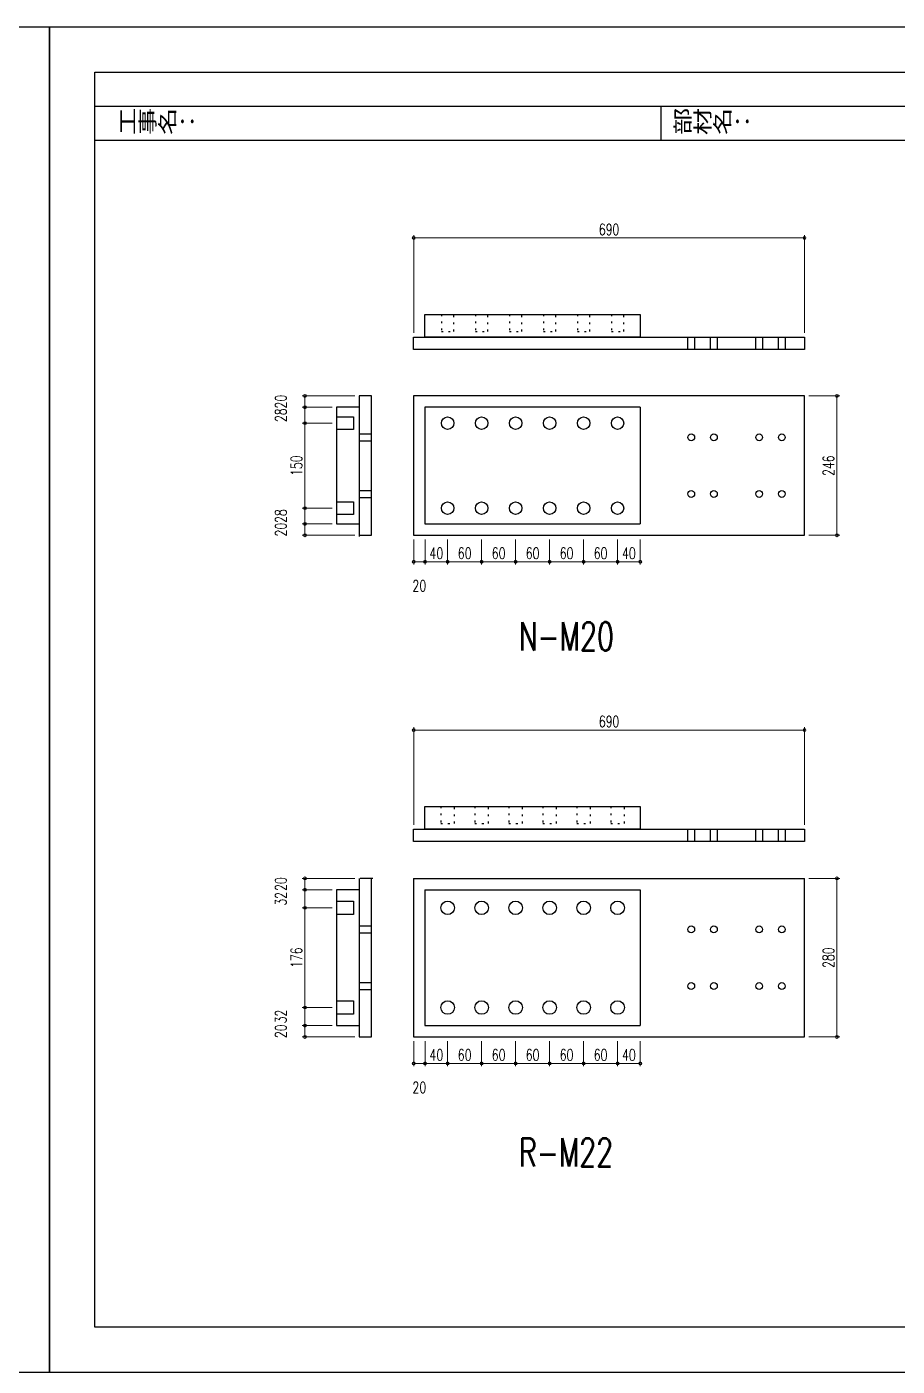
# Model space of a CAD drawing. Header units: millimetres. Extents: x 0 to 18796, y -11 to 7128.
# Drawn here: x 15392 to 16929, y 4763 to 7128 of the extents above; entities that cross this region are included whole.
import ezdxf

# ---------------------------------------------------------------- set-up
doc = ezdxf.new("R2010")
doc.units = ezdxf.units.MM
doc.header["$LTSCALE"] = 5
doc.linetypes.add('DOT', pattern=[2.5, 0.625, -1.875])
doc.layers.get('0').update_dxf_attribs({"color": 255})
doc.layers.get('DEFPOINTS').update_dxf_attribs({"color": 9})
for name, color, linetype in [('01', 7, 'Continuous'), ('LAYER6', 7, 'Continuous'), ('寸法', 4, 'Continuous'), ('溶接', 241, 'Continuous'), ('金物', 142, 'Continuous')]:
    doc.layers.add(name, color=color, linetype=linetype)
doc.styles.add('KANJI', font='simplex.shx', dxfattribs={"width": 0.7, "bigfont": 'extfont2.shx'})
doc.styles.get("Standard").update_dxf_attribs({"font": 'simplex.shx', "width": 0.7, "height": 2.5, "bigfont": '@extfont2.shx'})
doc.styles.add('SUNPOU2', font='simplex.shx', dxfattribs={"width": 0.7, "height": 50, "bigfont": 'extfont2.shx'})
doc.dimstyles.new('S5', dxfattribs={"dimscale": 5, "dimtxt": 4, "dimasz": 1, "dimexe": 1, "dimexo": 1.5, "dimgap": 1, "dimtad": 1, "dimtxsty": 'KANJI', "dimblk": 'ORIGIN', "dimcen": 0, "dimclrd": 256, "dimclre": 256, "dimclrt": 256, "dimadec": 0, "dimazin": 0, "dimtfac": 1, "dimtmove": 2, "dimatfit": 2, "dimfxl": 1, "dimtolj": 2, "dimlwd": 5, "dimlwe": 5, "dimarcsym": 0})

# ---------------------------------------------------------------- blocks, each defined once
blk = doc.blocks.new('_Origin')
at = {"color": 0, "linetype": 'ByBlock', "lineweight": -2}
blk.add_line((0, 0), (-1, 0), dxfattribs=at)
blk.add_circle((0, 0), 0.5, dxfattribs=at)
blk = doc.blocks.new('*D409')
at = {"layer": 'DEFPOINTS', "color": 0, "transparency": 16777216}
for p in [(16765, 6755.1), (16075, 6580.2), (16765, 6580.2)]:
    blk.add_point(p, dxfattribs=at)
at = {"layer": '寸法', "linetype": 'Continuous', "lineweight": 5, "transparency": 16777216}
for p, q in [((16075, 6587.7), (16075, 6760.1)), ((16080, 6755.1), (16760, 6755.1)), ((16765, 6587.7), (16765, 6760.1))]:
    blk.add_line(p, q, dxfattribs=at)
at = {"layer": '寸法', "lineweight": 5, "transparency": 16777216, "xscale": 5, "yscale": 5, "zscale": 5, "rotation": 180}
blk.add_blockref('_Origin', (16075, 6755.1), dxfattribs=at)
at = {"layer": '寸法', "lineweight": 5, "transparency": 16777216, "xscale": 5, "yscale": 5, "zscale": 5}
blk.add_blockref('_Origin', (16765, 6755.1), dxfattribs=at)
at = {"layer": '寸法', "linetype": 'Continuous', "transparency": 16777216, "insert": (16420, 6770.1), "char_height": 20, "attachment_point": 5, "style": 'KANJI'}
blk.add_mtext('\\A2;690', dxfattribs=at)
blk = doc.blocks.new('*D410')
at = {"layer": 'DEFPOINTS', "color": 0, "transparency": 16777216}
for p in [(16095, 6230.1), (16135, 6230.1), (16135, 6183.4)]:
    blk.add_point(p, dxfattribs=at)
at = {"layer": '寸法', "linetype": 'Continuous', "lineweight": 5, "transparency": 16777216}
for p, q in [((16095, 6222.6), (16095, 6178.4)), ((16135, 6222.6), (16135, 6178.4)), ((16100, 6183.4), (16130, 6183.4))]:
    blk.add_line(p, q, dxfattribs=at)
at = {"layer": '寸法', "lineweight": 5, "transparency": 16777216, "xscale": 5, "yscale": 5, "zscale": 5, "rotation": 180}
blk.add_blockref('_Origin', (16095, 6183.4), dxfattribs=at)
at = {"layer": '寸法', "lineweight": 5, "transparency": 16777216, "xscale": 5, "yscale": 5, "zscale": 5}
blk.add_blockref('_Origin', (16135, 6183.4), dxfattribs=at)
at = {"layer": '寸法', "linetype": 'Continuous', "transparency": 16777216, "insert": (16115, 6198.4), "char_height": 20, "attachment_point": 5, "style": 'KANJI'}
blk.add_mtext('\\A2;40', dxfattribs=at)
blk = doc.blocks.new('*D411')
at = {"layer": 'DEFPOINTS', "color": 0, "transparency": 16777216}
for p in [(16135, 6230.1), (16195, 6230.1), (16195, 6183.4)]:
    blk.add_point(p, dxfattribs=at)
at = {"layer": '寸法', "linetype": 'Continuous', "lineweight": 5, "transparency": 16777216}
for p, q in [((16135, 6222.6), (16135, 6178.4)), ((16195, 6222.6), (16195, 6178.4)), ((16140, 6183.4), (16190, 6183.4))]:
    blk.add_line(p, q, dxfattribs=at)
at = {"layer": '寸法', "lineweight": 5, "transparency": 16777216, "xscale": 5, "yscale": 5, "zscale": 5, "rotation": 180}
blk.add_blockref('_Origin', (16135, 6183.4), dxfattribs=at)
at = {"layer": '寸法', "lineweight": 5, "transparency": 16777216, "xscale": 5, "yscale": 5, "zscale": 5}
blk.add_blockref('_Origin', (16195, 6183.4), dxfattribs=at)
at = {"layer": '寸法', "linetype": 'Continuous', "transparency": 16777216, "insert": (16165, 6198.4), "char_height": 20, "attachment_point": 5, "style": 'KANJI'}
blk.add_mtext('\\A2;60', dxfattribs=at)
blk = doc.blocks.new('*D412')
at = {"layer": 'DEFPOINTS', "color": 0, "transparency": 16777216}
for p in [(16195, 6230.1), (16255, 6230.1), (16255, 6183.4)]:
    blk.add_point(p, dxfattribs=at)
at = {"layer": '寸法', "linetype": 'Continuous', "lineweight": 5, "transparency": 16777216}
for p, q in [((16195, 6222.6), (16195, 6178.4)), ((16255, 6222.6), (16255, 6178.4)), ((16200, 6183.4), (16250, 6183.4))]:
    blk.add_line(p, q, dxfattribs=at)
at = {"layer": '寸法', "lineweight": 5, "transparency": 16777216, "xscale": 5, "yscale": 5, "zscale": 5, "rotation": 180}
blk.add_blockref('_Origin', (16195, 6183.4), dxfattribs=at)
at = {"layer": '寸法', "lineweight": 5, "transparency": 16777216, "xscale": 5, "yscale": 5, "zscale": 5}
blk.add_blockref('_Origin', (16255, 6183.4), dxfattribs=at)
at = {"layer": '寸法', "linetype": 'Continuous', "transparency": 16777216, "insert": (16225, 6198.4), "char_height": 20, "attachment_point": 5, "style": 'KANJI'}
blk.add_mtext('\\A2;60', dxfattribs=at)
blk = doc.blocks.new('*D413')
at = {"layer": 'DEFPOINTS', "color": 0, "transparency": 16777216}
for p in [(16255, 6230.1), (16315, 6230.1), (16315, 6183.4)]:
    blk.add_point(p, dxfattribs=at)
at = {"layer": '寸法', "linetype": 'Continuous', "lineweight": 5, "transparency": 16777216}
for p, q in [((16255, 6222.6), (16255, 6178.4)), ((16315, 6222.6), (16315, 6178.4)), ((16260, 6183.4), (16310, 6183.4))]:
    blk.add_line(p, q, dxfattribs=at)
at = {"layer": '寸法', "lineweight": 5, "transparency": 16777216, "xscale": 5, "yscale": 5, "zscale": 5, "rotation": 180}
blk.add_blockref('_Origin', (16255, 6183.4), dxfattribs=at)
at = {"layer": '寸法', "lineweight": 5, "transparency": 16777216, "xscale": 5, "yscale": 5, "zscale": 5}
blk.add_blockref('_Origin', (16315, 6183.4), dxfattribs=at)
at = {"layer": '寸法', "linetype": 'Continuous', "transparency": 16777216, "insert": (16285, 6198.4), "char_height": 20, "attachment_point": 5, "style": 'KANJI'}
blk.add_mtext('\\A2;60', dxfattribs=at)
blk = doc.blocks.new('*D414')
at = {"layer": 'DEFPOINTS', "color": 0, "transparency": 16777216}
for p in [(16315, 6230.1), (16375, 6230.1), (16375, 6183.4)]:
    blk.add_point(p, dxfattribs=at)
at = {"layer": '寸法', "linetype": 'Continuous', "lineweight": 5, "transparency": 16777216}
for p, q in [((16315, 6222.6), (16315, 6178.4)), ((16375, 6222.6), (16375, 6178.4)), ((16320, 6183.4), (16370, 6183.4))]:
    blk.add_line(p, q, dxfattribs=at)
at = {"layer": '寸法', "lineweight": 5, "transparency": 16777216, "xscale": 5, "yscale": 5, "zscale": 5, "rotation": 180}
blk.add_blockref('_Origin', (16315, 6183.4), dxfattribs=at)
at = {"layer": '寸法', "lineweight": 5, "transparency": 16777216, "xscale": 5, "yscale": 5, "zscale": 5}
blk.add_blockref('_Origin', (16375, 6183.4), dxfattribs=at)
at = {"layer": '寸法', "linetype": 'Continuous', "transparency": 16777216, "insert": (16345, 6198.4), "char_height": 20, "attachment_point": 5, "style": 'KANJI'}
blk.add_mtext('\\A2;60', dxfattribs=at)
blk = doc.blocks.new('*D415')
at = {"layer": 'DEFPOINTS', "color": 0, "transparency": 16777216}
for p in [(16375, 6230.1), (16435, 6230.1), (16435, 6183.4)]:
    blk.add_point(p, dxfattribs=at)
at = {"layer": '寸法', "linetype": 'Continuous', "lineweight": 5, "transparency": 16777216}
for p, q in [((16375, 6222.6), (16375, 6178.4)), ((16435, 6222.6), (16435, 6178.4)), ((16380, 6183.4), (16430, 6183.4))]:
    blk.add_line(p, q, dxfattribs=at)
at = {"layer": '寸法', "lineweight": 5, "transparency": 16777216, "xscale": 5, "yscale": 5, "zscale": 5, "rotation": 180}
blk.add_blockref('_Origin', (16375, 6183.4), dxfattribs=at)
at = {"layer": '寸法', "lineweight": 5, "transparency": 16777216, "xscale": 5, "yscale": 5, "zscale": 5}
blk.add_blockref('_Origin', (16435, 6183.4), dxfattribs=at)
at = {"layer": '寸法', "linetype": 'Continuous', "transparency": 16777216, "insert": (16405, 6198.4), "char_height": 20, "attachment_point": 5, "style": 'KANJI'}
blk.add_mtext('\\A2;60', dxfattribs=at)
blk = doc.blocks.new('*D416')
at = {"layer": 'DEFPOINTS', "color": 0, "transparency": 16777216}
for p in [(16435, 6230.1), (16475, 6230.1), (16475, 6183.4)]:
    blk.add_point(p, dxfattribs=at)
at = {"layer": '寸法', "linetype": 'Continuous', "lineweight": 5, "transparency": 16777216}
for p, q in [((16435, 6222.6), (16435, 6178.4)), ((16475, 6222.6), (16475, 6178.4)), ((16440, 6183.4), (16470, 6183.4))]:
    blk.add_line(p, q, dxfattribs=at)
at = {"layer": '寸法', "lineweight": 5, "transparency": 16777216, "xscale": 5, "yscale": 5, "zscale": 5, "rotation": 180}
blk.add_blockref('_Origin', (16435, 6183.4), dxfattribs=at)
at = {"layer": '寸法', "lineweight": 5, "transparency": 16777216, "xscale": 5, "yscale": 5, "zscale": 5}
blk.add_blockref('_Origin', (16475, 6183.4), dxfattribs=at)
at = {"layer": '寸法', "linetype": 'Continuous', "transparency": 16777216, "insert": (16455, 6198.4), "char_height": 20, "attachment_point": 5, "style": 'KANJI'}
blk.add_mtext('\\A2;40', dxfattribs=at)
blk = doc.blocks.new('*D417')
at = {"layer": 'DEFPOINTS', "color": 0, "transparency": 16777216}
for p in [(16075, 6230.1), (16095, 6230.1), (16095, 6183.4)]:
    blk.add_point(p, dxfattribs=at)
at = {"layer": '寸法', "linetype": 'Continuous', "lineweight": 5, "transparency": 16777216}
for p, q in [((16075, 6222.6), (16075, 6178.4)), ((16095, 6222.6), (16095, 6178.4)), ((16080, 6183.4), (16090, 6183.4))]:
    blk.add_line(p, q, dxfattribs=at)
at = {"layer": '寸法', "lineweight": 5, "transparency": 16777216, "xscale": 5, "yscale": 5, "zscale": 5, "rotation": 180}
blk.add_blockref('_Origin', (16075, 6183.4), dxfattribs=at)
at = {"layer": '寸法', "lineweight": 5, "transparency": 16777216, "xscale": 5, "yscale": 5, "zscale": 5}
blk.add_blockref('_Origin', (16095, 6183.4), dxfattribs=at)
at = {"layer": '寸法', "linetype": 'Continuous', "transparency": 16777216, "insert": (16085, 6140.9), "char_height": 20, "attachment_point": 5, "style": 'KANJI'}
blk.add_mtext('\\A2;20', dxfattribs=at)
blk = doc.blocks.new('*D418')
at = {"layer": 'DEFPOINTS', "color": 0, "transparency": 16777216}
for p in [(15883, 6250.1), (15938.8, 6250.1), (15978.8, 6230.1)]:
    blk.add_point(p, dxfattribs=at)
at = {"layer": '寸法', "linetype": 'Continuous', "lineweight": 5, "transparency": 16777216}
for p, q in [((15931.3, 6250.1), (15878, 6250.1)), ((15883, 6235.1), (15883, 6245.1)), ((15971.3, 6230.1), (15878, 6230.1))]:
    blk.add_line(p, q, dxfattribs=at)
at = {"layer": '寸法', "lineweight": 5, "transparency": 16777216, "xscale": 5, "yscale": 5, "zscale": 5}
for p, rotation in [((15883, 6250.1), 90), ((15883, 6230.1), 270)]:
    blk.add_blockref('_Origin', p, dxfattribs=dict(at, rotation=rotation))
at = {"layer": '寸法', "linetype": 'Continuous', "transparency": 16777216, "insert": (15840.5, 6240.1), "char_height": 20, "attachment_point": 5, "rotation": 90, "style": 'KANJI'}
blk.add_mtext('\\A2;20', dxfattribs=at)
blk = doc.blocks.new('*D419')
at = {"layer": 'DEFPOINTS', "color": 0, "transparency": 16777216}
for p in [(15883, 6278.1), (15938.8, 6278.1), (15938.8, 6250.1)]:
    blk.add_point(p, dxfattribs=at)
at = {"layer": '寸法', "linetype": 'Continuous', "lineweight": 5, "transparency": 16777216}
for p, q in [((15931.3, 6278.1), (15878, 6278.1)), ((15883, 6255.1), (15883, 6273.1)), ((15931.3, 6250.1), (15878, 6250.1))]:
    blk.add_line(p, q, dxfattribs=at)
at = {"layer": '寸法', "lineweight": 5, "transparency": 16777216, "xscale": 5, "yscale": 5, "zscale": 5}
for p, rotation in [((15883, 6278.1), 90), ((15883, 6250.1), 270)]:
    blk.add_blockref('_Origin', p, dxfattribs=dict(at, rotation=rotation))
at = {"layer": '寸法', "linetype": 'Continuous', "transparency": 16777216, "insert": (15840.5, 6264.1), "char_height": 20, "attachment_point": 5, "rotation": 90, "style": 'KANJI'}
blk.add_mtext('\\A2;28', dxfattribs=at)
blk = doc.blocks.new('*D420')
at = {"layer": 'DEFPOINTS', "color": 0, "transparency": 16777216}
for p in [(15883, 6428.1), (15938.8, 6428.1), (15938.8, 6278.1)]:
    blk.add_point(p, dxfattribs=at)
at = {"layer": '寸法', "linetype": 'Continuous', "lineweight": 5, "transparency": 16777216}
for p, q in [((15931.3, 6428.1), (15878, 6428.1)), ((15883, 6283.1), (15883, 6423.1)), ((15931.3, 6278.1), (15878, 6278.1))]:
    blk.add_line(p, q, dxfattribs=at)
at = {"layer": '寸法', "lineweight": 5, "transparency": 16777216, "xscale": 5, "yscale": 5, "zscale": 5}
for p, rotation in [((15883, 6428.1), 90), ((15883, 6278.1), 270)]:
    blk.add_blockref('_Origin', p, dxfattribs=dict(at, rotation=rotation))
at = {"layer": '寸法', "linetype": 'Continuous', "transparency": 16777216, "insert": (15868, 6353.1), "char_height": 20, "attachment_point": 5, "rotation": 90, "style": 'KANJI'}
blk.add_mtext('\\A2;150', dxfattribs=at)
blk = doc.blocks.new('*D421')
at = {"layer": 'DEFPOINTS', "color": 0, "transparency": 16777216}
for p in [(15883, 6456.1), (15938.8, 6456.1), (15938.8, 6428.1)]:
    blk.add_point(p, dxfattribs=at)
at = {"layer": '寸法', "linetype": 'Continuous', "lineweight": 5, "transparency": 16777216}
for p, q in [((15931.3, 6456.1), (15878, 6456.1)), ((15883, 6433.1), (15883, 6451.1)), ((15931.3, 6428.1), (15878, 6428.1))]:
    blk.add_line(p, q, dxfattribs=at)
at = {"layer": '寸法', "lineweight": 5, "transparency": 16777216, "xscale": 5, "yscale": 5, "zscale": 5}
for p, rotation in [((15883, 6456.1), 90), ((15883, 6428.1), 270)]:
    blk.add_blockref('_Origin', p, dxfattribs=dict(at, rotation=rotation))
at = {"layer": '寸法', "linetype": 'Continuous', "transparency": 16777216, "insert": (15840.5, 6442.1), "char_height": 20, "attachment_point": 5, "rotation": 90, "style": 'KANJI'}
blk.add_mtext('\\A2;28', dxfattribs=at)
blk = doc.blocks.new('*D422')
at = {"layer": 'DEFPOINTS', "color": 0, "transparency": 16777216}
for p in [(15883, 6476.1), (15978.8, 6476.1), (15938.8, 6456.1)]:
    blk.add_point(p, dxfattribs=at)
at = {"layer": '寸法', "linetype": 'Continuous', "lineweight": 5, "transparency": 16777216}
for p, q in [((15971.3, 6476.1), (15878, 6476.1)), ((15883, 6461.1), (15883, 6471.1)), ((15931.3, 6456.1), (15878, 6456.1))]:
    blk.add_line(p, q, dxfattribs=at)
at = {"layer": '寸法', "lineweight": 5, "transparency": 16777216, "xscale": 5, "yscale": 5, "zscale": 5}
for p, rotation in [((15883, 6476.1), 90), ((15883, 6456.1), 270)]:
    blk.add_blockref('_Origin', p, dxfattribs=dict(at, rotation=rotation))
at = {"layer": '寸法', "linetype": 'Continuous', "transparency": 16777216, "insert": (15840.5, 6466.1), "char_height": 20, "attachment_point": 5, "rotation": 90, "style": 'KANJI'}
blk.add_mtext('\\A2;20', dxfattribs=at)
blk = doc.blocks.new('*D423')
at = {"layer": 'DEFPOINTS', "color": 0, "transparency": 16777216}
for p in [(16765, 6476.1), (16765, 6230.1), (16822.3, 6230.1)]:
    blk.add_point(p, dxfattribs=at)
at = {"layer": '寸法', "linetype": 'Continuous', "lineweight": 5, "transparency": 16777216}
for p, q in [((16772.5, 6476.1), (16827.3, 6476.1)), ((16822.3, 6471.1), (16822.3, 6235.1)), ((16772.5, 6230.1), (16827.3, 6230.1))]:
    blk.add_line(p, q, dxfattribs=at)
at = {"layer": '寸法', "lineweight": 5, "transparency": 16777216, "xscale": 5, "yscale": 5, "zscale": 5}
for p, rotation in [((16822.3, 6476.1), 90), ((16822.3, 6230.1), 270)]:
    blk.add_blockref('_Origin', p, dxfattribs=dict(at, rotation=rotation))
at = {"layer": '寸法', "linetype": 'Continuous', "transparency": 16777216, "insert": (16807.3, 6353.1), "char_height": 20, "attachment_point": 5, "rotation": 90, "style": 'KANJI'}
blk.add_mtext('\\A2;246', dxfattribs=at)
blk = doc.blocks.new('*D447')
at = {"layer": 'DEFPOINTS', "color": 0, "transparency": 16777216}
for p in [(16095, 5344.3), (16135, 5344.3), (16135, 5297.6)]:
    blk.add_point(p, dxfattribs=at)
at = {"layer": '寸法', "linetype": 'Continuous', "lineweight": 5, "transparency": 16777216}
for p, q in [((16095, 5336.8), (16095, 5292.6)), ((16135, 5336.8), (16135, 5292.6)), ((16100, 5297.6), (16130, 5297.6))]:
    blk.add_line(p, q, dxfattribs=at)
at = {"layer": '寸法', "lineweight": 5, "transparency": 16777216, "xscale": 5, "yscale": 5, "zscale": 5, "rotation": 180}
blk.add_blockref('_Origin', (16095, 5297.6), dxfattribs=at)
at = {"layer": '寸法', "lineweight": 5, "transparency": 16777216, "xscale": 5, "yscale": 5, "zscale": 5}
blk.add_blockref('_Origin', (16135, 5297.6), dxfattribs=at)
at = {"layer": '寸法', "linetype": 'Continuous', "transparency": 16777216, "insert": (16115, 5312.6), "char_height": 20, "attachment_point": 5, "style": 'KANJI'}
blk.add_mtext('\\A2;40', dxfattribs=at)
blk = doc.blocks.new('*D448')
at = {"layer": 'DEFPOINTS', "color": 0, "transparency": 16777216}
for p in [(16135, 5344.3), (16195, 5344.3), (16195, 5297.6)]:
    blk.add_point(p, dxfattribs=at)
at = {"layer": '寸法', "linetype": 'Continuous', "lineweight": 5, "transparency": 16777216}
for p, q in [((16135, 5336.8), (16135, 5292.6)), ((16195, 5336.8), (16195, 5292.6)), ((16140, 5297.6), (16190, 5297.6))]:
    blk.add_line(p, q, dxfattribs=at)
at = {"layer": '寸法', "lineweight": 5, "transparency": 16777216, "xscale": 5, "yscale": 5, "zscale": 5, "rotation": 180}
blk.add_blockref('_Origin', (16135, 5297.6), dxfattribs=at)
at = {"layer": '寸法', "lineweight": 5, "transparency": 16777216, "xscale": 5, "yscale": 5, "zscale": 5}
blk.add_blockref('_Origin', (16195, 5297.6), dxfattribs=at)
at = {"layer": '寸法', "linetype": 'Continuous', "transparency": 16777216, "insert": (16165, 5312.6), "char_height": 20, "attachment_point": 5, "style": 'KANJI'}
blk.add_mtext('\\A2;60', dxfattribs=at)
blk = doc.blocks.new('*D449')
at = {"layer": 'DEFPOINTS', "color": 0, "transparency": 16777216}
for p in [(16195, 5344.3), (16255, 5344.3), (16255, 5297.6)]:
    blk.add_point(p, dxfattribs=at)
at = {"layer": '寸法', "linetype": 'Continuous', "lineweight": 5, "transparency": 16777216}
for p, q in [((16195, 5336.8), (16195, 5292.6)), ((16255, 5336.8), (16255, 5292.6)), ((16200, 5297.6), (16250, 5297.6))]:
    blk.add_line(p, q, dxfattribs=at)
at = {"layer": '寸法', "lineweight": 5, "transparency": 16777216, "xscale": 5, "yscale": 5, "zscale": 5, "rotation": 180}
blk.add_blockref('_Origin', (16195, 5297.6), dxfattribs=at)
at = {"layer": '寸法', "lineweight": 5, "transparency": 16777216, "xscale": 5, "yscale": 5, "zscale": 5}
blk.add_blockref('_Origin', (16255, 5297.6), dxfattribs=at)
at = {"layer": '寸法', "linetype": 'Continuous', "transparency": 16777216, "insert": (16225, 5312.6), "char_height": 20, "attachment_point": 5, "style": 'KANJI'}
blk.add_mtext('\\A2;60', dxfattribs=at)
blk = doc.blocks.new('*D450')
at = {"layer": 'DEFPOINTS', "color": 0, "transparency": 16777216}
for p in [(16255, 5344.3), (16315, 5344.3), (16315, 5297.6)]:
    blk.add_point(p, dxfattribs=at)
at = {"layer": '寸法', "linetype": 'Continuous', "lineweight": 5, "transparency": 16777216}
for p, q in [((16255, 5336.8), (16255, 5292.6)), ((16315, 5336.8), (16315, 5292.6)), ((16260, 5297.6), (16310, 5297.6))]:
    blk.add_line(p, q, dxfattribs=at)
at = {"layer": '寸法', "lineweight": 5, "transparency": 16777216, "xscale": 5, "yscale": 5, "zscale": 5, "rotation": 180}
blk.add_blockref('_Origin', (16255, 5297.6), dxfattribs=at)
at = {"layer": '寸法', "lineweight": 5, "transparency": 16777216, "xscale": 5, "yscale": 5, "zscale": 5}
blk.add_blockref('_Origin', (16315, 5297.6), dxfattribs=at)
at = {"layer": '寸法', "linetype": 'Continuous', "transparency": 16777216, "insert": (16285, 5312.6), "char_height": 20, "attachment_point": 5, "style": 'KANJI'}
blk.add_mtext('\\A2;60', dxfattribs=at)
blk = doc.blocks.new('*D451')
at = {"layer": 'DEFPOINTS', "color": 0, "transparency": 16777216}
for p in [(16315, 5344.3), (16375, 5344.3), (16375, 5297.6)]:
    blk.add_point(p, dxfattribs=at)
at = {"layer": '寸法', "linetype": 'Continuous', "lineweight": 5, "transparency": 16777216}
for p, q in [((16315, 5336.8), (16315, 5292.6)), ((16375, 5336.8), (16375, 5292.6)), ((16320, 5297.6), (16370, 5297.6))]:
    blk.add_line(p, q, dxfattribs=at)
at = {"layer": '寸法', "lineweight": 5, "transparency": 16777216, "xscale": 5, "yscale": 5, "zscale": 5, "rotation": 180}
blk.add_blockref('_Origin', (16315, 5297.6), dxfattribs=at)
at = {"layer": '寸法', "lineweight": 5, "transparency": 16777216, "xscale": 5, "yscale": 5, "zscale": 5}
blk.add_blockref('_Origin', (16375, 5297.6), dxfattribs=at)
at = {"layer": '寸法', "linetype": 'Continuous', "transparency": 16777216, "insert": (16345, 5312.6), "char_height": 20, "attachment_point": 5, "style": 'KANJI'}
blk.add_mtext('\\A2;60', dxfattribs=at)
blk = doc.blocks.new('*D452')
at = {"layer": 'DEFPOINTS', "color": 0, "transparency": 16777216}
for p in [(16375, 5344.3), (16435, 5344.3), (16435, 5297.6)]:
    blk.add_point(p, dxfattribs=at)
at = {"layer": '寸法', "linetype": 'Continuous', "lineweight": 5, "transparency": 16777216}
for p, q in [((16375, 5336.8), (16375, 5292.6)), ((16435, 5336.8), (16435, 5292.6)), ((16380, 5297.6), (16430, 5297.6))]:
    blk.add_line(p, q, dxfattribs=at)
at = {"layer": '寸法', "lineweight": 5, "transparency": 16777216, "xscale": 5, "yscale": 5, "zscale": 5, "rotation": 180}
blk.add_blockref('_Origin', (16375, 5297.6), dxfattribs=at)
at = {"layer": '寸法', "lineweight": 5, "transparency": 16777216, "xscale": 5, "yscale": 5, "zscale": 5}
blk.add_blockref('_Origin', (16435, 5297.6), dxfattribs=at)
at = {"layer": '寸法', "linetype": 'Continuous', "transparency": 16777216, "insert": (16405, 5312.6), "char_height": 20, "attachment_point": 5, "style": 'KANJI'}
blk.add_mtext('\\A2;60', dxfattribs=at)
blk = doc.blocks.new('*D453')
at = {"layer": 'DEFPOINTS', "color": 0, "transparency": 16777216}
for p in [(16435, 5344.3), (16475, 5344.3), (16475, 5297.6)]:
    blk.add_point(p, dxfattribs=at)
at = {"layer": '寸法', "linetype": 'Continuous', "lineweight": 5, "transparency": 16777216}
for p, q in [((16435, 5336.8), (16435, 5292.6)), ((16475, 5336.8), (16475, 5292.6)), ((16440, 5297.6), (16470, 5297.6))]:
    blk.add_line(p, q, dxfattribs=at)
at = {"layer": '寸法', "lineweight": 5, "transparency": 16777216, "xscale": 5, "yscale": 5, "zscale": 5, "rotation": 180}
blk.add_blockref('_Origin', (16435, 5297.6), dxfattribs=at)
at = {"layer": '寸法', "lineweight": 5, "transparency": 16777216, "xscale": 5, "yscale": 5, "zscale": 5}
blk.add_blockref('_Origin', (16475, 5297.6), dxfattribs=at)
at = {"layer": '寸法', "linetype": 'Continuous', "transparency": 16777216, "insert": (16455, 5312.6), "char_height": 20, "attachment_point": 5, "style": 'KANJI'}
blk.add_mtext('\\A2;40', dxfattribs=at)
blk = doc.blocks.new('*D454')
at = {"layer": 'DEFPOINTS', "color": 0, "transparency": 16777216}
for p in [(16075, 5344.3), (16095, 5344.3), (16095, 5297.6)]:
    blk.add_point(p, dxfattribs=at)
at = {"layer": '寸法', "linetype": 'Continuous', "lineweight": 5, "transparency": 16777216}
for p, q in [((16075, 5336.8), (16075, 5292.6)), ((16095, 5336.8), (16095, 5292.6)), ((16080, 5297.6), (16090, 5297.6))]:
    blk.add_line(p, q, dxfattribs=at)
at = {"layer": '寸法', "lineweight": 5, "transparency": 16777216, "xscale": 5, "yscale": 5, "zscale": 5, "rotation": 180}
blk.add_blockref('_Origin', (16075, 5297.6), dxfattribs=at)
at = {"layer": '寸法', "lineweight": 5, "transparency": 16777216, "xscale": 5, "yscale": 5, "zscale": 5}
blk.add_blockref('_Origin', (16095, 5297.6), dxfattribs=at)
at = {"layer": '寸法', "linetype": 'Continuous', "transparency": 16777216, "insert": (16085, 5255.1), "char_height": 20, "attachment_point": 5, "style": 'KANJI'}
blk.add_mtext('\\A2;20', dxfattribs=at)
blk = doc.blocks.new('*D455')
at = {"layer": 'DEFPOINTS', "color": 0, "transparency": 16777216}
for p in [(16765, 5886.3), (16075, 5711.4), (16765, 5711.4)]:
    blk.add_point(p, dxfattribs=at)
at = {"layer": '寸法', "linetype": 'Continuous', "lineweight": 5, "transparency": 16777216}
for p, q in [((16075, 5718.9), (16075, 5891.3)), ((16765, 5718.9), (16765, 5891.3)), ((16080, 5886.3), (16760, 5886.3))]:
    blk.add_line(p, q, dxfattribs=at)
at = {"layer": '寸法', "lineweight": 5, "transparency": 16777216, "xscale": 5, "yscale": 5, "zscale": 5, "rotation": 180}
blk.add_blockref('_Origin', (16075, 5886.3), dxfattribs=at)
at = {"layer": '寸法', "lineweight": 5, "transparency": 16777216, "xscale": 5, "yscale": 5, "zscale": 5}
blk.add_blockref('_Origin', (16765, 5886.3), dxfattribs=at)
at = {"layer": '寸法', "linetype": 'Continuous', "transparency": 16777216, "insert": (16420, 5901.3), "char_height": 20, "attachment_point": 5, "style": 'KANJI'}
blk.add_mtext('\\A2;690', dxfattribs=at)
blk = doc.blocks.new('*D457')
at = {"layer": 'DEFPOINTS', "color": 0, "transparency": 16777216}
for p in [(16765, 5624.3), (16765, 5344.3), (16822.3, 5344.3)]:
    blk.add_point(p, dxfattribs=at)
at = {"layer": '寸法', "linetype": 'Continuous', "lineweight": 5, "transparency": 16777216}
for p, q in [((16772.5, 5624.3), (16827.3, 5624.3)), ((16822.3, 5619.3), (16822.3, 5349.3)), ((16772.5, 5344.3), (16827.3, 5344.3))]:
    blk.add_line(p, q, dxfattribs=at)
at = {"layer": '寸法', "lineweight": 5, "transparency": 16777216, "xscale": 5, "yscale": 5, "zscale": 5}
for p, rotation in [((16822.3, 5624.3), 90), ((16822.3, 5344.3), 270)]:
    blk.add_blockref('_Origin', p, dxfattribs=dict(at, rotation=rotation))
at = {"layer": '寸法', "linetype": 'Continuous', "transparency": 16777216, "insert": (16807.3, 5484.3), "char_height": 20, "attachment_point": 5, "rotation": 90, "style": 'KANJI'}
blk.add_mtext('\\A2;280', dxfattribs=at)
blk = doc.blocks.new('*D464')
at = {"layer": 'DEFPOINTS', "color": 0, "transparency": 16777216}
for p in [(15883, 5364.3), (15938.8, 5364.3), (15978.8, 5344.3)]:
    blk.add_point(p, dxfattribs=at)
at = {"layer": '寸法', "linetype": 'Continuous', "lineweight": 5, "transparency": 16777216}
for p, q in [((15931.3, 5364.3), (15878, 5364.3)), ((15883, 5349.3), (15883, 5359.3)), ((15971.3, 5344.3), (15878, 5344.3))]:
    blk.add_line(p, q, dxfattribs=at)
at = {"layer": '寸法', "lineweight": 5, "transparency": 16777216, "xscale": 5, "yscale": 5, "zscale": 5}
for p, rotation in [((15883, 5364.3), 90), ((15883, 5344.3), 270)]:
    blk.add_blockref('_Origin', p, dxfattribs=dict(at, rotation=rotation))
at = {"layer": '寸法', "linetype": 'Continuous', "transparency": 16777216, "insert": (15840.5, 5354.3), "char_height": 20, "attachment_point": 5, "rotation": 90, "style": 'KANJI'}
blk.add_mtext('\\A2;20', dxfattribs=at)
blk = doc.blocks.new('*D465')
at = {"layer": 'DEFPOINTS', "color": 0, "transparency": 16777216}
for p in [(15883, 5396.3), (15938.8, 5396.3), (15938.8, 5364.3)]:
    blk.add_point(p, dxfattribs=at)
at = {"layer": '寸法', "linetype": 'Continuous', "lineweight": 5, "transparency": 16777216}
for p, q in [((15931.3, 5396.3), (15878, 5396.3)), ((15883, 5369.3), (15883, 5391.3)), ((15931.3, 5364.3), (15878, 5364.3))]:
    blk.add_line(p, q, dxfattribs=at)
at = {"layer": '寸法', "lineweight": 5, "transparency": 16777216, "xscale": 5, "yscale": 5, "zscale": 5}
for p, rotation in [((15883, 5396.3), 90), ((15883, 5364.3), 270)]:
    blk.add_blockref('_Origin', p, dxfattribs=dict(at, rotation=rotation))
at = {"layer": '寸法', "linetype": 'Continuous', "transparency": 16777216, "insert": (15840.5, 5380.3), "char_height": 20, "attachment_point": 5, "rotation": 90, "style": 'KANJI'}
blk.add_mtext('\\A2;32', dxfattribs=at)
blk = doc.blocks.new('*D466')
at = {"layer": 'DEFPOINTS', "color": 0, "transparency": 16777216}
for p in [(15883, 5572.3), (15938.8, 5572.3), (15938.8, 5396.3)]:
    blk.add_point(p, dxfattribs=at)
at = {"layer": '寸法', "linetype": 'Continuous', "lineweight": 5, "transparency": 16777216}
for p, q in [((15931.3, 5572.3), (15878, 5572.3)), ((15883, 5401.3), (15883, 5567.3)), ((15931.3, 5396.3), (15878, 5396.3))]:
    blk.add_line(p, q, dxfattribs=at)
at = {"layer": '寸法', "lineweight": 5, "transparency": 16777216, "xscale": 5, "yscale": 5, "zscale": 5}
for p, rotation in [((15883, 5572.3), 90), ((15883, 5396.3), 270)]:
    blk.add_blockref('_Origin', p, dxfattribs=dict(at, rotation=rotation))
at = {"layer": '寸法', "linetype": 'Continuous', "transparency": 16777216, "insert": (15868, 5484.3), "char_height": 20, "attachment_point": 5, "rotation": 90, "style": 'KANJI'}
blk.add_mtext('\\A2;176', dxfattribs=at)
blk = doc.blocks.new('*D467')
at = {"layer": 'DEFPOINTS', "color": 0, "transparency": 16777216}
for p in [(15883, 5604.3), (15938.8, 5604.3), (15938.8, 5572.3)]:
    blk.add_point(p, dxfattribs=at)
at = {"layer": '寸法', "linetype": 'Continuous', "lineweight": 5, "transparency": 16777216}
for p, q in [((15931.3, 5604.3), (15878, 5604.3)), ((15883, 5577.3), (15883, 5599.3)), ((15931.3, 5572.3), (15878, 5572.3))]:
    blk.add_line(p, q, dxfattribs=at)
at = {"layer": '寸法', "lineweight": 5, "transparency": 16777216, "xscale": 5, "yscale": 5, "zscale": 5}
for p, rotation in [((15883, 5604.3), 90), ((15883, 5572.3), 270)]:
    blk.add_blockref('_Origin', p, dxfattribs=dict(at, rotation=rotation))
at = {"layer": '寸法', "linetype": 'Continuous', "transparency": 16777216, "insert": (15840.5, 5588.3), "char_height": 20, "attachment_point": 5, "rotation": 90, "style": 'KANJI'}
blk.add_mtext('\\A2;32', dxfattribs=at)
blk = doc.blocks.new('*D468')
at = {"layer": 'DEFPOINTS', "color": 0, "transparency": 16777216}
for p in [(15883, 5624.3), (15978.8, 5624.3), (15938.8, 5604.3)]:
    blk.add_point(p, dxfattribs=at)
at = {"layer": '寸法', "linetype": 'Continuous', "lineweight": 5, "transparency": 16777216}
for p, q in [((15971.3, 5624.3), (15878, 5624.3)), ((15883, 5609.3), (15883, 5619.3)), ((15931.3, 5604.3), (15878, 5604.3))]:
    blk.add_line(p, q, dxfattribs=at)
at = {"layer": '寸法', "lineweight": 5, "transparency": 16777216, "xscale": 5, "yscale": 5, "zscale": 5}
for p, rotation in [((15883, 5624.3), 90), ((15883, 5604.3), 270)]:
    blk.add_blockref('_Origin', p, dxfattribs=dict(at, rotation=rotation))
at = {"layer": '寸法', "linetype": 'Continuous', "transparency": 16777216, "insert": (15840.5, 5614.3), "char_height": 20, "attachment_point": 5, "rotation": 90, "style": 'KANJI'}
blk.add_mtext('\\A2;20', dxfattribs=at)

msp = doc.modelspace()

# ---------------------------------------------------------------- linework, layer by layer
at = {"linetype": 'Continuous', "lineweight": -3}
for p, q in [((15512, 6988), (18716, 6988)), ((16512, 6928), (16512, 6988)), ((15512, 6928), (18716, 6928))]:
    msp.add_line(p, q, dxfattribs=at)
for points in [[(12068, 7128), (15432, 7128), (15432, 4752), (12068, 4752)], [(15432, 7128), (18796, 7128), (18796, 4752), (15432, 4752)], [(15512, 7048), (18716, 7048), (18716, 4832), (15512, 4832)]]:
    msp.add_lwpolyline(points, close=True, dxfattribs=at)
at = {"layer": '01', "linetype": 'DOT'}
for p, q in [((16123.979, 6620.211), (16123.979, 6590.211)), ((16145.979, 6590.211), (16145.979, 6620.211)), ((16184.097, 6620.211), (16184.097, 6590.211)), ((16206.097, 6590.211), (16206.097, 6620.211)), ((16244.097, 6620.211), (16244.097, 6590.211)), ((16266.097, 6590.211), (16266.097, 6620.211)), ((16304.097, 6620.211), (16304.097, 6590.211)), ((16326.097, 6590.211), (16326.097, 6620.211)), ((16364.097, 6620.211), (16364.097, 6590.211)), ((16386.097, 6590.211), (16386.097, 6620.211)), ((16424.097, 6620.211), (16424.097, 6590.211)), ((16446.097, 6590.211), (16446.097, 6620.211)), ((16123.979, 6590.211), (16145.979, 6590.211)), ((16184.097, 6590.211), (16206.097, 6590.211)), ((16244.097, 6590.211), (16266.097, 6590.211)), ((16304.097, 6590.211), (16326.097, 6590.211)), ((16364.097, 6590.211), (16386.097, 6590.211)), ((16424.097, 6590.211), (16446.097, 6590.211)), ((16122.979, 5751.393), (16122.979, 5721.393)), ((16146.979, 5721.393), (16146.979, 5751.393)), ((16182.979, 5751.393), (16182.979, 5721.393)), ((16206.979, 5721.393), (16206.979, 5751.393)), ((16242.979, 5751.393), (16242.979, 5721.393)), ((16266.979, 5721.393), (16266.979, 5751.393)), ((16302.979, 5751.393), (16302.979, 5721.393)), ((16326.979, 5721.393), (16326.979, 5751.393)), ((16362.979, 5751.393), (16362.979, 5721.393)), ((16386.979, 5721.393), (16386.979, 5751.393)), ((16422.979, 5751.393), (16422.979, 5721.393)), ((16446.979, 5721.393), (16446.979, 5751.393)), ((16122.979, 5721.393), (16146.979, 5721.393)), ((16182.979, 5721.393), (16206.979, 5721.393)), ((16242.979, 5721.393), (16266.979, 5721.393)), ((16302.979, 5721.393), (16326.979, 5721.393)), ((16362.979, 5721.393), (16386.979, 5721.393)), ((16422.979, 5721.393), (16446.979, 5721.393))]:
    msp.add_line(p, q, dxfattribs=at)
at = {"layer": '01', "linetype": 'Continuous'}
for p, q in [((16558.979, 6558.211), (16558.979, 6580.211)), ((16570.979, 6580.211), (16570.979, 6558.211)), ((16598.979, 6558.211), (16598.979, 6580.211)), ((16610.979, 6580.211), (16610.979, 6558.211)), ((16678.979, 6558.211), (16678.979, 6580.211)), ((16690.979, 6580.211), (16690.979, 6558.211)), ((16718.979, 6558.211), (16718.979, 6580.211)), ((16730.979, 6580.211), (16730.979, 6558.211)), ((15938.754, 6439.076), (15968.754, 6439.076)), ((15968.754, 6439.076), (15968.754, 6417.076)), ((15968.754, 6417.076), (15938.754, 6417.076)), ((15978.754, 6409.076), (16000.754, 6409.076)), ((15978.754, 6397.076), (16000.754, 6397.076)), ((15978.754, 6309.076), (16000.754, 6309.076)), ((15978.754, 6297.076), (16000.754, 6297.076)), ((15938.754, 6289.076), (15968.754, 6289.076)), ((15968.754, 6289.076), (15968.754, 6267.076)), ((15968.754, 6267.076), (15938.754, 6267.076)), ((16558.979, 5689.393), (16558.979, 5711.393)), ((16570.979, 5711.393), (16570.979, 5689.393)), ((16598.979, 5689.393), (16598.979, 5711.393)), ((16610.979, 5711.393), (16610.979, 5689.393)), ((16678.979, 5689.393), (16678.979, 5711.393)), ((16690.979, 5711.393), (16690.979, 5689.393)), ((16718.979, 5689.393), (16718.979, 5711.393)), ((16730.979, 5711.393), (16730.979, 5689.393)), ((15938.754, 5584.258), (15968.754, 5584.258)), ((15968.754, 5584.258), (15968.754, 5560.258)), ((15968.754, 5560.258), (15938.754, 5560.258)), ((15978.754, 5540.258), (16000.754, 5540.258)), ((15978.754, 5528.258), (16000.754, 5528.258)), ((15978.754, 5440.258), (16000.754, 5440.258)), ((15978.754, 5428.258), (16000.754, 5428.258)), ((15938.754, 5408.258), (15968.754, 5408.258)), ((15968.754, 5408.258), (15968.754, 5384.258)), ((15968.754, 5384.258), (15938.754, 5384.258))]:
    msp.add_line(p, q, dxfattribs=at)
at = {"layer": '溶接', "linetype": 'Continuous'}
for p, q in [((16094.979, 6580.211), (16094.979, 6620.211)), ((16094.979, 6620.211), (16474.979, 6620.211)), ((16474.979, 6620.211), (16474.979, 6580.211)), ((16074.979, 6580.211), (16764.979, 6580.211)), ((16074.979, 6558.211), (16074.979, 6580.211)), ((16474.979, 6580.211), (16094.979, 6580.211)), ((16764.979, 6580.211), (16764.979, 6558.211)), ((16764.979, 6558.211), (16074.979, 6558.211)), ((16000.754, 6476.076), (15978.754, 6476.076)), ((15978.754, 6476.076), (15978.754, 6228.076)), ((16000.754, 6230.076), (16000.754, 6476.076)), ((16764.979, 6476.076), (16074.979, 6476.076)), ((16074.979, 6476.076), (16074.979, 6230.076)), ((16764.979, 6230.076), (16764.979, 6476.076)), ((15978.754, 6456.076), (15938.754, 6456.076)), ((15938.754, 6456.076), (15938.754, 6250.076)), ((16094.979, 6456.076), (16094.979, 6250.076)), ((16474.979, 6456.076), (16094.979, 6456.076)), ((16474.979, 6456.076), (16474.979, 6250.076)), ((15938.754, 6250.076), (15978.754, 6250.076)), ((16094.979, 6250.076), (16474.979, 6250.076)), ((15978.754, 6230.076), (16000.754, 6230.076)), ((16074.979, 6230.076), (16764.979, 6230.076)), ((16094.979, 5711.393), (16094.979, 5751.393)), ((16094.979, 5751.393), (16474.979, 5751.393)), ((16474.979, 5751.393), (16474.979, 5711.393)), ((16074.979, 5711.393), (16764.979, 5711.393)), ((16074.979, 5689.393), (16074.979, 5711.393)), ((16474.979, 5711.393), (16094.979, 5711.393)), ((16764.979, 5711.393), (16764.979, 5689.393)), ((16764.979, 5689.393), (16074.979, 5689.393)), ((15978.754, 5624.258), (15978.754, 5344.258)), ((16002.792, 5624.258), (15980.792, 5624.258)), ((16000.754, 5344.258), (16000.754, 5624.258)), ((16074.979, 5624.258), (16074.979, 5344.258)), ((16074.979, 5624.258), (16764.979, 5624.258)), ((16764.979, 5344.258), (16764.979, 5624.258)), ((15978.754, 5604.258), (15938.754, 5604.258)), ((15938.754, 5604.258), (15938.754, 5364.258)), ((16094.979, 5604.258), (16094.979, 5364.258)), ((16094.979, 5604.258), (16474.979, 5604.258)), ((16474.979, 5604.258), (16474.979, 5364.258)), ((15938.754, 5364.258), (15978.754, 5364.258)), ((16094.979, 5364.258), (16474.979, 5364.258)), ((15978.754, 5344.258), (16000.754, 5344.258)), ((16074.979, 5344.258), (16764.979, 5344.258))]:
    msp.add_line(p, q, dxfattribs=at)
for centre, radius in [((16134.979, 6428.076), 11), ((16194.979, 6428.076), 11), ((16254.979, 6428.076), 11), ((16314.979, 6428.076), 11), ((16374.979, 6428.076), 11), ((16434.979, 6428.076), 11), ((16564.979, 6403.076), 6), ((16604.979, 6403.076), 6), ((16684.979, 6403.076), 6), ((16724.979, 6403.076), 6), ((16564.979, 6303.076), 6), ((16604.979, 6303.076), 6), ((16684.979, 6303.076), 6), ((16724.979, 6303.076), 6), ((16134.979, 6278.076), 11), ((16194.979, 6278.076), 11), ((16254.979, 6278.076), 11), ((16314.979, 6278.076), 11), ((16374.979, 6278.076), 11), ((16434.979, 6278.076), 11), ((16134.979, 5572.258), 12), ((16134.979, 5572.258), 12), ((16194.979, 5572.258), 12), ((16254.979, 5572.258), 12), ((16314.979, 5572.258), 12), ((16374.979, 5572.258), 12), ((16434.979, 5572.258), 12), ((16564.979, 5534.258), 6), ((16604.979, 5534.258), 6), ((16684.979, 5534.258), 6), ((16724.979, 5534.258), 6), ((16564.979, 5434.258), 6), ((16604.979, 5434.258), 6), ((16684.979, 5434.258), 6), ((16724.979, 5434.258), 6), ((16134.979, 5396.258), 12), ((16134.979, 5396.258), 12), ((16194.979, 5396.258), 12), ((16254.979, 5396.258), 12), ((16314.979, 5396.258), 12), ((16374.979, 5396.258), 12), ((16434.979, 5396.258), 12)]:
    msp.add_circle(centre, radius, dxfattribs=at)
at = {"layer": '金物', "lineweight": 18}
for p, q in [((16094.979, 6363.076), (16094.979, 6456.076)), ((16094.979, 6456.076), (16474.979, 6456.076)), ((16474.979, 6456.076), (16474.979, 6392.076)), ((16094.979, 6343.076), (16094.979, 6250.076)), ((16474.979, 6250.076), (16474.979, 6314.076)), ((16094.979, 6250.076), (16474.979, 6250.076)), ((16094.979, 5494.258), (16094.979, 5587.258)), ((16474.979, 5604.258), (16474.979, 5523.258)), ((16474.979, 5504.258), (16474.979, 5494.258)), ((16094.979, 5474.258), (16094.979, 5381.258)), ((16474.979, 5381.258), (16474.979, 5445.258))]:
    msp.add_line(p, q, dxfattribs=at)
at = {"layer": '金物', "ltscale": 2.5}
for centre in [(16134.979, 6428.076), (16194.979, 6428.076), (16254.979, 6428.076), (16314.979, 6428.076), (16374.979, 6428.076), (16434.979, 6428.076), (16134.979, 6278.076), (16194.979, 6278.076), (16254.979, 6278.076), (16314.979, 6278.076), (16374.979, 6278.076), (16434.979, 6278.076)]:
    msp.add_circle(centre, 11, dxfattribs=at)

# ---------------------------------------------------------------- texts
at = {"layer": '01', "linetype": 'Continuous', "style": 'SUNPOU2', "width": 0.7}
for s, p in [('N-M20', (16260.596, 6026.493)), ('R-M22', (16260.596, 5115.593))]:
    msp.add_text(s, height=50, dxfattribs=at).set_placement(p)
at = {"layer": 'LAYER6', "color": 0, "linetype": 'Continuous', "lineweight": -3, "width": 0.8}
for s, p in [('工事名：', (15552.009, 6938.926)), ('部材名：', (16531.834, 6938.926))]:
    msp.add_text(s, height=40, dxfattribs=at).set_placement(p)

# ---------------------------------------------------------------- dimensions: what is measured, and where the dimension line sits
at = {"layer": '寸法', "linetype": 'Continuous'}
for base, p1, p2, picture, middle in [((16764.979, 6755.137), (16074.979, 6580.211), (16764.979, 6580.211), '*D409', (16419.979, 6770.137)), ((16094.979, 6183.405), (16074.979, 6230.076), (16094.979, 6230.076), '*D417', (16084.979, 6140.905)), ((16134.979, 6183.405), (16094.979, 6230.076), (16134.979, 6230.076), '*D410', (16114.979, 6198.405)), ((16194.979, 6183.405), (16134.979, 6230.076), (16194.979, 6230.076), '*D411', (16164.979, 6198.405)), ((16254.979, 6183.405), (16194.979, 6230.076), (16254.979, 6230.076), '*D412', (16224.979, 6198.405)), ((16314.979, 6183.405), (16254.979, 6230.076), (16314.979, 6230.076), '*D413', (16284.979, 6198.405)), ((16374.979, 6183.405), (16314.979, 6230.076), (16374.979, 6230.076), '*D414', (16344.979, 6198.405)), ((16434.979, 6183.405), (16374.979, 6230.076), (16434.979, 6230.076), '*D415', (16404.979, 6198.405)), ((16474.979, 6183.405), (16434.979, 6230.076), (16474.979, 6230.076), '*D416', (16454.979, 6198.405)), ((16764.979, 5886.318), (16074.979, 5711.393), (16764.979, 5711.393), '*D455', (16419.979, 5901.318)), ((16094.979, 5297.586), (16074.979, 5344.258), (16094.979, 5344.258), '*D454', (16084.979, 5255.086)), ((16134.979, 5297.586), (16094.979, 5344.258), (16134.979, 5344.258), '*D447', (16114.979, 5312.586)), ((16194.979, 5297.586), (16134.979, 5344.258), (16194.979, 5344.258), '*D448', (16164.979, 5312.586)), ((16254.979, 5297.586), (16194.979, 5344.258), (16254.979, 5344.258), '*D449', (16224.979, 5312.586)), ((16314.979, 5297.586), (16254.979, 5344.258), (16314.979, 5344.258), '*D450', (16284.979, 5312.586)), ((16374.979, 5297.586), (16314.979, 5344.258), (16374.979, 5344.258), '*D451', (16344.979, 5312.586)), ((16434.979, 5297.586), (16374.979, 5344.258), (16434.979, 5344.258), '*D452', (16404.979, 5312.586)), ((16474.979, 5297.586), (16434.979, 5344.258), (16474.979, 5344.258), '*D453', (16454.979, 5312.586))]:
    dim = msp.add_linear_dim(base=base, p1=p1, p2=p2, dimstyle='S5', dxfattribs=at)
    dim.commit()
    dim.dimension.update_dxf_attribs({"geometry": picture, "text_midpoint": middle})
for base, p1, p2, picture, middle in [((15882.958, 6476.076), (15938.754, 6456.076), (15978.754, 6476.076), '*D422', (15840.458, 6466.076)), ((15882.958, 6456.076), (15938.754, 6428.076), (15938.754, 6456.076), '*D421', (15840.458, 6442.076)), ((16822.287, 6230.076), (16764.979, 6476.076), (16764.979, 6230.076), '*D423', (16807.287, 6353.076)), ((15882.958, 6428.076), (15938.754, 6278.076), (15938.754, 6428.076), '*D420', (15867.958, 6353.076)), ((15882.958, 6278.076), (15938.754, 6250.076), (15938.754, 6278.076), '*D419', (15840.458, 6264.076)), ((15882.958, 6250.076), (15978.754, 6230.076), (15938.754, 6250.076), '*D418', (15840.458, 6240.076)), ((15882.958, 5624.258), (15938.754, 5604.258), (15978.754, 5624.258), '*D468', (15840.458, 5614.258)), ((15882.958, 5604.258), (15938.754, 5572.258), (15938.754, 5604.258), '*D467', (15840.458, 5588.258)), ((16822.287, 5344.258), (16764.979, 5624.258), (16764.979, 5344.258), '*D457', (16807.287, 5484.258)), ((15882.958, 5572.258), (15938.754, 5396.258), (15938.754, 5572.258), '*D466', (15867.958, 5484.258)), ((15882.958, 5396.258), (15938.754, 5364.258), (15938.754, 5396.258), '*D465', (15840.458, 5380.258)), ((15882.958, 5364.258), (15978.754, 5344.258), (15938.754, 5364.258), '*D464', (15840.458, 5354.258))]:
    dim = msp.add_linear_dim(base=base, p1=p1, p2=p2, angle=90, dimstyle='S5', dxfattribs=at)
    dim.commit()
    dim.dimension.update_dxf_attribs({"geometry": picture, "text_midpoint": middle})

doc.saveas('drawing.dxf')
